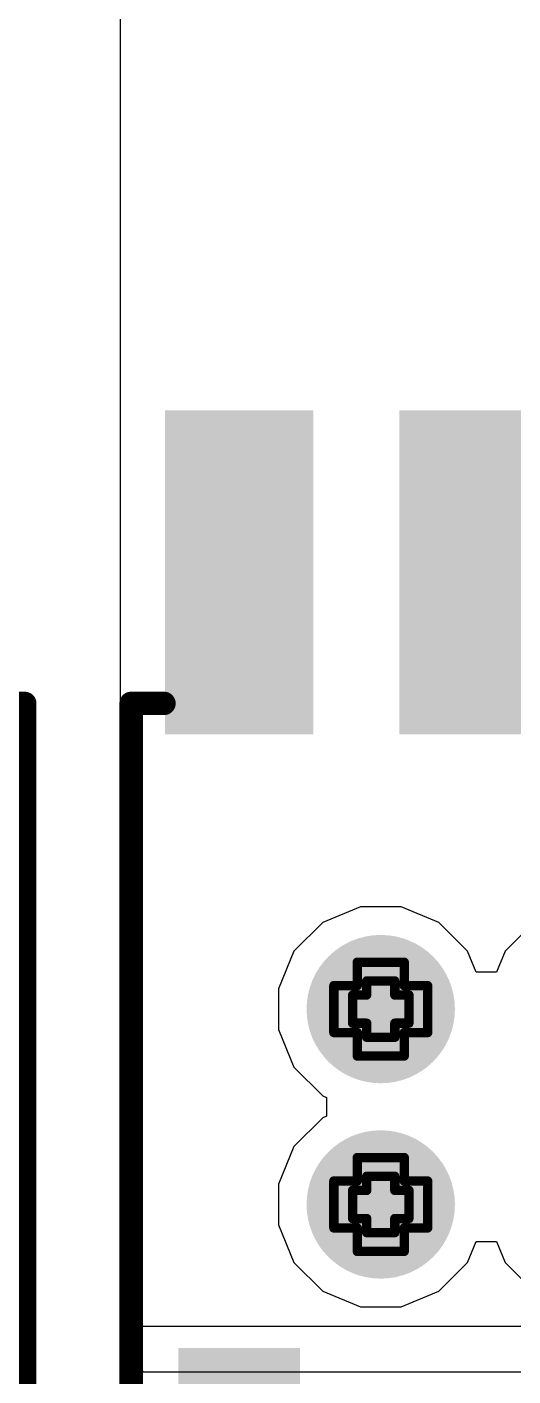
# Model space of a CAD drawing. Header units: inches. Extents: x -4 to 5258, y -4 to 5281.
# Drawn here: x 70.33 to 72.96, y 83.39 to 90.69 of the extents above; entities that cross this region are included whole.
import ezdxf

# ---------------------------------------------------------------- set-up
doc = ezdxf.new("R2010")
doc.units = ezdxf.units.IN
for name, color, linetype in [('Bottom Layer', 5, 'Continuous'), ('Bottom Solder', 6, 'Continuous'), ('Drill Drawing', 1, 'Continuous'), ('Layer 1', 16, 'Continuous'), ('Layer 2', 76, 'Continuous'), ('Top Layer', 1, 'Continuous'), ('Top Overlay', 2, 'Continuous'), ('Top Paste', 8, 'Continuous'), ('Top Solder', 216, 'Continuous'), ('Via Holes', 16, 'Continuous')]:
    doc.layers.add(name, color=color, linetype=linetype)

# ---------------------------------------------------------------- blocks, each defined once
blk = doc.blocks.new('SOIC_8_6')
at = {"layer": 'Top Layer'}
for points in [[(3.475, 2.205), (3.475, 1.605), (1.925, 1.605), (1.925, 2.205)], [(3.475, 0.935), (3.475, 0.335), (1.925, 0.335), (1.925, 0.935)]]:
    blk.add_hatch(color=1, dxfattribs=at).paths.add_polyline_path(points)
at = {"layer": 'Top Overlay'}
blk.add_hatch(color=2, dxfattribs=at).paths.add_polyline_path([(-1.8293, 1.574), (-1.4991, 1.574), (-1.4991, 2.2344), (-1.8293, 2.2344)])
at = {"layer": 'Top Paste'}
for points in [[(3.475, 2.205), (3.475, 1.605), (1.925, 1.605), (1.925, 2.205)], [(3.475, 0.935), (3.475, 0.335), (1.925, 0.335), (1.925, 0.935)]]:
    blk.add_hatch(color=8, dxfattribs=at).paths.add_polyline_path(points)
at = {"layer": 'Top Solder'}
for points in [[(3.5766, 2.3066), (3.5766, 1.5034), (1.8234, 1.5034), (1.8234, 2.3066)], [(3.5766, 1.0366), (3.5766, 0.2334), (1.8234, 0.2334), (1.8234, 1.0366)]]:
    blk.add_hatch(color=216, dxfattribs=at).paths.add_polyline_path(points)
at = {"layer": 'Top Overlay'}
for points in [[(1.9906, 2.4892, 0.127, 0.127, 0), (-1.9906, 2.4892, 0.127, 0.127, 0)], [(1.9906, 2.4892, 0.127, 0.127, 0), (1.9906, 2.3114, 0.127, 0.127, 0)]]:
    blk.add_lwpolyline(points, format="xyseb", dxfattribs=at)
for points in [[(1.9589, 2.4892, 0.0635, 0.0635, 1), (2.0224, 2.4892, 0.0635, 0.0635, 1)], [(1.9589, 2.4892, 0.0635, 0.0635, 1), (2.0224, 2.4892, 0.0635, 0.0635, 1)], [(1.9588, 2.3114, 0.0635, 0.0635, 1), (2.0223, 2.3114, 0.0635, 0.0635, 1)]]:
    blk.add_lwpolyline(points, format="xyseb", close=True, dxfattribs=at)
blk = doc.blocks.new('SOIC_8_8')
at = {"layer": 'Top Overlay'}
for points in [[(1.9906, -2.3114, 0.127, 0.127, 0), (1.9906, -2.4892, 0.127, 0.127, 0)], [(-1.9906, -2.4892, 0.127, 0.127, 0), (1.9906, -2.4892, 0.127, 0.127, 0)]]:
    blk.add_lwpolyline(points, format="xyseb", dxfattribs=at)
blk.add_lwpolyline([(1.9588, -2.4892, 0.0635, 0.0635, 1), (2.0223, -2.4892, 0.0635, 0.0635, 1)], format="xyseb", close=True, dxfattribs=at)
blk.add_lwpolyline([(1.9588, -2.4892, 0.0635, 0.0635, 1), (2.0223, -2.4892, 0.0635, 0.0635, 1)], format="xyseb", close=True, dxfattribs=at)

msp = doc.modelspace()

# ---------------------------------------------------------------- hatches: boundary and pattern name
at = {"layer": 'Bottom Layer'}
h = msp.add_hatch(color=5, dxfattribs=at)
edge = h.paths.add_edge_path()
edge.add_arc((72.2434, 85.3725), 0.3, 0, 360)
h = msp.add_hatch(color=5, dxfattribs=at)
edge = h.paths.add_edge_path()
edge.add_arc((72.2434, 84.3148), 0.3, 0, 360)
at = {"layer": 'Bottom Solder'}
h = msp.add_hatch(color=6, dxfattribs=at)
edge = h.paths.add_edge_path()
edge.add_arc((72.2434, 85.3725), 0.4016, 0, 360)
h = msp.add_hatch(color=6, dxfattribs=at)
edge = h.paths.add_edge_path()
edge.add_arc((72.2434, 84.3148), 0.4016, 0, 360)
at = {"layer": 'Layer 1'}
h = msp.add_hatch(color=16, dxfattribs=at)
edge = h.paths.add_edge_path()
edge.add_arc((72.2434, 85.3725), 0.3, 0, 360)
h = msp.add_hatch(color=16, dxfattribs=at)
edge = h.paths.add_edge_path()
edge.add_arc((72.2434, 84.3148), 0.3, 0, 360)
at = {"layer": 'Layer 2'}
h = msp.add_hatch(color=76, dxfattribs=at)
edge = h.paths.add_edge_path()
edge.add_arc((72.2434, 85.3725), 0.3, 0, 360)
h = msp.add_hatch(color=76, dxfattribs=at)
edge = h.paths.add_edge_path()
edge.add_arc((72.2434, 84.3148), 0.3, 0, 360)
at = {"layer": 'Top Layer'}
h = msp.add_hatch(color=1, dxfattribs=at)
edge = h.paths.add_edge_path()
edge.add_arc((72.2434, 85.3725), 0.3, 0, 360)
h = msp.add_hatch(color=1, dxfattribs=at)
edge = h.paths.add_edge_path()
edge.add_arc((72.2434, 84.3148), 0.3, 0, 360)
at = {"layer": 'Top Solder'}
h = msp.add_hatch(color=216, dxfattribs=at)
edge = h.paths.add_edge_path()
edge.add_arc((72.2434, 85.3725), 0.4016, 0, 360)
h = msp.add_hatch(color=216, dxfattribs=at)
edge = h.paths.add_edge_path()
edge.add_arc((72.2434, 84.3148), 0.4016, 0, 360)
at = {"layer": 'Via Holes'}
h = msp.add_hatch(color=7, dxfattribs=at)
edge = h.paths.add_edge_path()
edge.add_arc((72.2434, 85.3725), 0.15, 0, 360)
h = msp.add_hatch(color=7, dxfattribs=at)
edge = h.paths.add_edge_path()
edge.add_arc((72.2434, 84.3148), 0.15, 0, 360)

# ---------------------------------------------------------------- linework, layer by layer
at = {"layer": 'Bottom Layer'}
for p, q in [((72.1332, 85.9265), (71.9296, 85.8421)), ((72.3536, 85.9265), (72.1332, 85.9265)), ((72.5572, 85.8421), (72.3536, 85.9265)), ((71.9296, 85.8421), (71.7737, 85.6863)), ((72.713, 85.6863), (72.5572, 85.8421)), ((73.0726, 85.8421), (72.9167, 85.6863)), ((71.7737, 85.6863), (71.6894, 85.4827)), ((72.7599, 85.5732), (72.713, 85.6863)), ((72.9167, 85.6863), (72.8699, 85.5732)), ((72.8699, 85.5732), (72.7599, 85.5732)), ((71.6894, 85.4827), (71.6894, 85.2623)), ((71.6894, 85.2623), (71.7737, 85.0586)), ((71.7737, 85.0586), (71.9296, 84.9028)), ((71.9296, 84.9028), (71.9498, 84.8944)), ((71.9498, 84.8944), (71.9498, 84.7928)), ((71.9296, 84.7844), (71.7737, 84.6286)), ((71.9498, 84.7928), (71.9296, 84.7844)), ((71.7737, 84.6286), (71.6894, 84.425)), ((71.6894, 84.425), (71.6894, 84.2046)), ((71.6894, 84.2046), (71.7737, 84.001)), ((72.713, 84.001), (72.7599, 84.1141)), ((72.7599, 84.1141), (72.8699, 84.1141)), ((72.8699, 84.1141), (72.9167, 84.001)), ((71.7737, 84.001), (71.9296, 83.8451)), ((72.5572, 83.8451), (72.713, 84.001)), ((72.9167, 84.001), (73.0726, 83.8451)), ((71.9296, 83.8451), (72.1332, 83.7608)), ((72.3536, 83.7608), (72.5572, 83.8451)), ((72.1332, 83.7608), (72.3536, 83.7608))]:
    msp.add_line(p, q, dxfattribs=at)
at = {"layer": 'Drill Drawing'}
for points in [[(72.1164, 85.4995, 0.0508, 0.0508, 0), (72.1164, 85.6265, 0.0508, 0.0508, 0)], [(72.1164, 85.6265, 0.0508, 0.0508, 0), (72.3704, 85.6265, 0.0508, 0.0508, 0)], [(72.3704, 85.4995, 0.0508, 0.0508, 0), (72.3704, 85.6265, 0.0508, 0.0508, 0)], [(72.1672, 85.4487, 0.0508, 0.0508, 0), (72.1672, 85.5249, 0.0508, 0.0508, 0)], [(72.1672, 85.5249, 0.0508, 0.0508, 0), (72.3196, 85.5249, 0.0508, 0.0508, 0)], [(72.3196, 85.4487, 0.0508, 0.0508, 0), (72.3196, 85.5249, 0.0508, 0.0508, 0)], [(71.9894, 85.2455, 0.0508, 0.0508, 0), (71.9894, 85.4995, 0.0508, 0.0508, 0)], [(71.9894, 85.4995, 0.0508, 0.0508, 0), (72.1164, 85.4995, 0.0508, 0.0508, 0)], [(72.091, 85.2963, 0.0508, 0.0508, 0), (72.091, 85.4487, 0.0508, 0.0508, 0)], [(72.091, 85.4487, 0.0508, 0.0508, 0), (72.1672, 85.4487, 0.0508, 0.0508, 0)], [(72.3196, 85.4487, 0.0508, 0.0508, 0), (72.3958, 85.4487, 0.0508, 0.0508, 0)], [(72.3704, 85.4995, 0.0508, 0.0508, 0), (72.4974, 85.4995, 0.0508, 0.0508, 0)], [(72.3958, 85.2963, 0.0508, 0.0508, 0), (72.3958, 85.4487, 0.0508, 0.0508, 0)], [(72.4974, 85.2455, 0.0508, 0.0508, 0), (72.4974, 85.4995, 0.0508, 0.0508, 0)], [(72.091, 85.2963, 0.0508, 0.0508, 0), (72.1672, 85.2963, 0.0508, 0.0508, 0)], [(72.1672, 85.2201, 0.0508, 0.0508, 0), (72.1672, 85.2963, 0.0508, 0.0508, 0)], [(72.3196, 85.2963, 0.0508, 0.0508, 0), (72.3958, 85.2963, 0.0508, 0.0508, 0)], [(72.3196, 85.2201, 0.0508, 0.0508, 0), (72.3196, 85.2963, 0.0508, 0.0508, 0)], [(71.9894, 85.2455, 0.0508, 0.0508, 0), (72.1164, 85.2455, 0.0508, 0.0508, 0)], [(72.1164, 85.1185, 0.0508, 0.0508, 0), (72.1164, 85.2455, 0.0508, 0.0508, 0)], [(72.1672, 85.2201, 0.0508, 0.0508, 0), (72.3196, 85.2201, 0.0508, 0.0508, 0)], [(72.3704, 85.2455, 0.0508, 0.0508, 0), (72.4974, 85.2455, 0.0508, 0.0508, 0)], [(72.3704, 85.1185, 0.0508, 0.0508, 0), (72.3704, 85.2455, 0.0508, 0.0508, 0)], [(72.1164, 85.1185, 0.0508, 0.0508, 0), (72.3704, 85.1185, 0.0508, 0.0508, 0)], [(72.1164, 84.4418, 0.0508, 0.0508, 0), (72.1164, 84.5688, 0.0508, 0.0508, 0)], [(72.1164, 84.5688, 0.0508, 0.0508, 0), (72.3704, 84.5688, 0.0508, 0.0508, 0)], [(72.3704, 84.4418, 0.0508, 0.0508, 0), (72.3704, 84.5688, 0.0508, 0.0508, 0)], [(71.9894, 84.1878, 0.0508, 0.0508, 0), (71.9894, 84.4418, 0.0508, 0.0508, 0)], [(71.9894, 84.4418, 0.0508, 0.0508, 0), (72.1164, 84.4418, 0.0508, 0.0508, 0)], [(72.1672, 84.391, 0.0508, 0.0508, 0), (72.1672, 84.4672, 0.0508, 0.0508, 0)], [(72.1672, 84.4672, 0.0508, 0.0508, 0), (72.3196, 84.4672, 0.0508, 0.0508, 0)], [(72.3196, 84.391, 0.0508, 0.0508, 0), (72.3196, 84.4672, 0.0508, 0.0508, 0)], [(72.3704, 84.4418, 0.0508, 0.0508, 0), (72.4974, 84.4418, 0.0508, 0.0508, 0)], [(72.4974, 84.1878, 0.0508, 0.0508, 0), (72.4974, 84.4418, 0.0508, 0.0508, 0)], [(72.091, 84.2386, 0.0508, 0.0508, 0), (72.091, 84.391, 0.0508, 0.0508, 0)], [(72.091, 84.391, 0.0508, 0.0508, 0), (72.1672, 84.391, 0.0508, 0.0508, 0)], [(72.3196, 84.391, 0.0508, 0.0508, 0), (72.3958, 84.391, 0.0508, 0.0508, 0)], [(72.3958, 84.2386, 0.0508, 0.0508, 0), (72.3958, 84.391, 0.0508, 0.0508, 0)], [(72.091, 84.2386, 0.0508, 0.0508, 0), (72.1672, 84.2386, 0.0508, 0.0508, 0)], [(72.1672, 84.1624, 0.0508, 0.0508, 0), (72.1672, 84.2386, 0.0508, 0.0508, 0)], [(72.3196, 84.2386, 0.0508, 0.0508, 0), (72.3958, 84.2386, 0.0508, 0.0508, 0)], [(72.3196, 84.1624, 0.0508, 0.0508, 0), (72.3196, 84.2386, 0.0508, 0.0508, 0)], [(71.9894, 84.1878, 0.0508, 0.0508, 0), (72.1164, 84.1878, 0.0508, 0.0508, 0)], [(72.1164, 84.0608, 0.0508, 0.0508, 0), (72.1164, 84.1878, 0.0508, 0.0508, 0)], [(72.1672, 84.1624, 0.0508, 0.0508, 0), (72.3196, 84.1624, 0.0508, 0.0508, 0)], [(72.3704, 84.1878, 0.0508, 0.0508, 0), (72.4974, 84.1878, 0.0508, 0.0508, 0)], [(72.3704, 84.0608, 0.0508, 0.0508, 0), (72.3704, 84.1878, 0.0508, 0.0508, 0)], [(72.1164, 84.0608, 0.0508, 0.0508, 0), (72.3704, 84.0608, 0.0508, 0.0508, 0)]]:
    msp.add_lwpolyline(points, format="xyseb", dxfattribs=at)
for points in [[(72.1037, 85.6265, 0.0254, 0.0254, 1), (72.1291, 85.6265, 0.0254, 0.0254, 1)], [(72.1037, 85.6265, 0.0254, 0.0254, 1), (72.1291, 85.6265, 0.0254, 0.0254, 1)], [(72.3577, 85.6265, 0.0254, 0.0254, 1), (72.3831, 85.6265, 0.0254, 0.0254, 1)], [(72.3577, 85.6265, 0.0254, 0.0254, 1), (72.3831, 85.6265, 0.0254, 0.0254, 1)], [(72.1545, 85.5249, 0.0254, 0.0254, 1), (72.1799, 85.5249, 0.0254, 0.0254, 1)], [(72.1545, 85.5249, 0.0254, 0.0254, 1), (72.1799, 85.5249, 0.0254, 0.0254, 1)], [(72.3069, 85.5249, 0.0254, 0.0254, 1), (72.3323, 85.5249, 0.0254, 0.0254, 1)], [(72.3069, 85.5249, 0.0254, 0.0254, 1), (72.3323, 85.5249, 0.0254, 0.0254, 1)], [(71.9767, 85.4995, 0.0254, 0.0254, 1), (72.0021, 85.4995, 0.0254, 0.0254, 1)], [(71.9767, 85.4995, 0.0254, 0.0254, 1), (72.0021, 85.4995, 0.0254, 0.0254, 1)], [(72.0783, 85.4487, 0.0254, 0.0254, 1), (72.1037, 85.4487, 0.0254, 0.0254, 1)], [(72.0783, 85.4487, 0.0254, 0.0254, 1), (72.1037, 85.4487, 0.0254, 0.0254, 1)], [(72.1037, 85.4995, 0.0254, 0.0254, 1), (72.1291, 85.4995, 0.0254, 0.0254, 1)], [(72.1037, 85.4995, 0.0254, 0.0254, 1), (72.1291, 85.4995, 0.0254, 0.0254, 1)], [(72.1545, 85.4487, 0.0254, 0.0254, 1), (72.1799, 85.4487, 0.0254, 0.0254, 1)], [(72.1545, 85.4487, 0.0254, 0.0254, 1), (72.1799, 85.4487, 0.0254, 0.0254, 1)], [(72.3069, 85.4487, 0.0254, 0.0254, 1), (72.3323, 85.4487, 0.0254, 0.0254, 1)], [(72.3069, 85.4487, 0.0254, 0.0254, 1), (72.3323, 85.4487, 0.0254, 0.0254, 1)], [(72.3577, 85.4995, 0.0254, 0.0254, 1), (72.3831, 85.4995, 0.0254, 0.0254, 1)], [(72.3577, 85.4995, 0.0254, 0.0254, 1), (72.3831, 85.4995, 0.0254, 0.0254, 1)], [(72.3831, 85.4487, 0.0254, 0.0254, 1), (72.4085, 85.4487, 0.0254, 0.0254, 1)], [(72.3831, 85.4487, 0.0254, 0.0254, 1), (72.4085, 85.4487, 0.0254, 0.0254, 1)], [(72.4847, 85.4995, 0.0254, 0.0254, 1), (72.5101, 85.4995, 0.0254, 0.0254, 1)], [(72.4847, 85.4995, 0.0254, 0.0254, 1), (72.5101, 85.4995, 0.0254, 0.0254, 1)], [(72.0783, 85.2963, 0.0254, 0.0254, 1), (72.1037, 85.2963, 0.0254, 0.0254, 1)], [(72.0783, 85.2963, 0.0254, 0.0254, 1), (72.1037, 85.2963, 0.0254, 0.0254, 1)], [(72.1545, 85.2963, 0.0254, 0.0254, 1), (72.1799, 85.2963, 0.0254, 0.0254, 1)], [(72.1545, 85.2963, 0.0254, 0.0254, 1), (72.1799, 85.2963, 0.0254, 0.0254, 1)], [(72.3069, 85.2963, 0.0254, 0.0254, 1), (72.3323, 85.2963, 0.0254, 0.0254, 1)], [(72.3069, 85.2963, 0.0254, 0.0254, 1), (72.3323, 85.2963, 0.0254, 0.0254, 1)], [(72.3831, 85.2963, 0.0254, 0.0254, 1), (72.4085, 85.2963, 0.0254, 0.0254, 1)], [(72.3831, 85.2963, 0.0254, 0.0254, 1), (72.4085, 85.2963, 0.0254, 0.0254, 1)], [(71.9767, 85.2455, 0.0254, 0.0254, 1), (72.0021, 85.2455, 0.0254, 0.0254, 1)], [(71.9767, 85.2455, 0.0254, 0.0254, 1), (72.0021, 85.2455, 0.0254, 0.0254, 1)], [(72.1037, 85.2455, 0.0254, 0.0254, 1), (72.1291, 85.2455, 0.0254, 0.0254, 1)], [(72.1037, 85.2455, 0.0254, 0.0254, 1), (72.1291, 85.2455, 0.0254, 0.0254, 1)], [(72.1545, 85.2201, 0.0254, 0.0254, 1), (72.1799, 85.2201, 0.0254, 0.0254, 1)], [(72.1545, 85.2201, 0.0254, 0.0254, 1), (72.1799, 85.2201, 0.0254, 0.0254, 1)], [(72.3069, 85.2201, 0.0254, 0.0254, 1), (72.3323, 85.2201, 0.0254, 0.0254, 1)], [(72.3069, 85.2201, 0.0254, 0.0254, 1), (72.3323, 85.2201, 0.0254, 0.0254, 1)], [(72.3577, 85.2455, 0.0254, 0.0254, 1), (72.3831, 85.2455, 0.0254, 0.0254, 1)], [(72.3577, 85.2455, 0.0254, 0.0254, 1), (72.3831, 85.2455, 0.0254, 0.0254, 1)], [(72.4847, 85.2455, 0.0254, 0.0254, 1), (72.5101, 85.2455, 0.0254, 0.0254, 1)], [(72.4847, 85.2455, 0.0254, 0.0254, 1), (72.5101, 85.2455, 0.0254, 0.0254, 1)], [(72.1037, 85.1185, 0.0254, 0.0254, 1), (72.1291, 85.1185, 0.0254, 0.0254, 1)], [(72.1037, 85.1185, 0.0254, 0.0254, 1), (72.1291, 85.1185, 0.0254, 0.0254, 1)], [(72.3577, 85.1185, 0.0254, 0.0254, 1), (72.3831, 85.1185, 0.0254, 0.0254, 1)], [(72.3577, 85.1185, 0.0254, 0.0254, 1), (72.3831, 85.1185, 0.0254, 0.0254, 1)], [(72.1037, 84.5688, 0.0254, 0.0254, 1), (72.1291, 84.5688, 0.0254, 0.0254, 1)], [(72.1037, 84.5688, 0.0254, 0.0254, 1), (72.1291, 84.5688, 0.0254, 0.0254, 1)], [(72.3577, 84.5688, 0.0254, 0.0254, 1), (72.3831, 84.5688, 0.0254, 0.0254, 1)], [(72.3577, 84.5688, 0.0254, 0.0254, 1), (72.3831, 84.5688, 0.0254, 0.0254, 1)], [(71.9767, 84.4418, 0.0254, 0.0254, 1), (72.0021, 84.4418, 0.0254, 0.0254, 1)], [(71.9767, 84.4418, 0.0254, 0.0254, 1), (72.0021, 84.4418, 0.0254, 0.0254, 1)], [(72.1037, 84.4418, 0.0254, 0.0254, 1), (72.1291, 84.4418, 0.0254, 0.0254, 1)], [(72.1037, 84.4418, 0.0254, 0.0254, 1), (72.1291, 84.4418, 0.0254, 0.0254, 1)], [(72.1545, 84.4672, 0.0254, 0.0254, 1), (72.1799, 84.4672, 0.0254, 0.0254, 1)], [(72.1545, 84.4672, 0.0254, 0.0254, 1), (72.1799, 84.4672, 0.0254, 0.0254, 1)], [(72.3069, 84.4672, 0.0254, 0.0254, 1), (72.3323, 84.4672, 0.0254, 0.0254, 1)], [(72.3069, 84.4672, 0.0254, 0.0254, 1), (72.3323, 84.4672, 0.0254, 0.0254, 1)], [(72.3577, 84.4418, 0.0254, 0.0254, 1), (72.3831, 84.4418, 0.0254, 0.0254, 1)], [(72.3577, 84.4418, 0.0254, 0.0254, 1), (72.3831, 84.4418, 0.0254, 0.0254, 1)], [(72.4847, 84.4418, 0.0254, 0.0254, 1), (72.5101, 84.4418, 0.0254, 0.0254, 1)], [(72.4847, 84.4418, 0.0254, 0.0254, 1), (72.5101, 84.4418, 0.0254, 0.0254, 1)], [(72.0783, 84.391, 0.0254, 0.0254, 1), (72.1037, 84.391, 0.0254, 0.0254, 1)], [(72.0783, 84.391, 0.0254, 0.0254, 1), (72.1037, 84.391, 0.0254, 0.0254, 1)], [(72.1545, 84.391, 0.0254, 0.0254, 1), (72.1799, 84.391, 0.0254, 0.0254, 1)], [(72.1545, 84.391, 0.0254, 0.0254, 1), (72.1799, 84.391, 0.0254, 0.0254, 1)], [(72.3069, 84.391, 0.0254, 0.0254, 1), (72.3323, 84.391, 0.0254, 0.0254, 1)], [(72.3069, 84.391, 0.0254, 0.0254, 1), (72.3323, 84.391, 0.0254, 0.0254, 1)], [(72.3831, 84.391, 0.0254, 0.0254, 1), (72.4085, 84.391, 0.0254, 0.0254, 1)], [(72.3831, 84.391, 0.0254, 0.0254, 1), (72.4085, 84.391, 0.0254, 0.0254, 1)], [(72.0783, 84.2386, 0.0254, 0.0254, 1), (72.1037, 84.2386, 0.0254, 0.0254, 1)], [(72.0783, 84.2386, 0.0254, 0.0254, 1), (72.1037, 84.2386, 0.0254, 0.0254, 1)], [(72.1545, 84.2386, 0.0254, 0.0254, 1), (72.1799, 84.2386, 0.0254, 0.0254, 1)], [(72.1545, 84.2386, 0.0254, 0.0254, 1), (72.1799, 84.2386, 0.0254, 0.0254, 1)], [(72.3069, 84.2386, 0.0254, 0.0254, 1), (72.3323, 84.2386, 0.0254, 0.0254, 1)], [(72.3069, 84.2386, 0.0254, 0.0254, 1), (72.3323, 84.2386, 0.0254, 0.0254, 1)], [(72.3831, 84.2386, 0.0254, 0.0254, 1), (72.4085, 84.2386, 0.0254, 0.0254, 1)], [(72.3831, 84.2386, 0.0254, 0.0254, 1), (72.4085, 84.2386, 0.0254, 0.0254, 1)], [(71.9767, 84.1878, 0.0254, 0.0254, 1), (72.0021, 84.1878, 0.0254, 0.0254, 1)], [(71.9767, 84.1878, 0.0254, 0.0254, 1), (72.0021, 84.1878, 0.0254, 0.0254, 1)], [(72.1037, 84.1878, 0.0254, 0.0254, 1), (72.1291, 84.1878, 0.0254, 0.0254, 1)], [(72.1037, 84.1878, 0.0254, 0.0254, 1), (72.1291, 84.1878, 0.0254, 0.0254, 1)], [(72.1545, 84.1624, 0.0254, 0.0254, 1), (72.1799, 84.1624, 0.0254, 0.0254, 1)], [(72.1545, 84.1624, 0.0254, 0.0254, 1), (72.1799, 84.1624, 0.0254, 0.0254, 1)], [(72.3069, 84.1624, 0.0254, 0.0254, 1), (72.3323, 84.1624, 0.0254, 0.0254, 1)], [(72.3069, 84.1624, 0.0254, 0.0254, 1), (72.3323, 84.1624, 0.0254, 0.0254, 1)], [(72.3577, 84.1878, 0.0254, 0.0254, 1), (72.3831, 84.1878, 0.0254, 0.0254, 1)], [(72.3577, 84.1878, 0.0254, 0.0254, 1), (72.3831, 84.1878, 0.0254, 0.0254, 1)], [(72.4847, 84.1878, 0.0254, 0.0254, 1), (72.5101, 84.1878, 0.0254, 0.0254, 1)], [(72.4847, 84.1878, 0.0254, 0.0254, 1), (72.5101, 84.1878, 0.0254, 0.0254, 1)], [(72.1037, 84.0608, 0.0254, 0.0254, 1), (72.1291, 84.0608, 0.0254, 0.0254, 1)], [(72.1037, 84.0608, 0.0254, 0.0254, 1), (72.1291, 84.0608, 0.0254, 0.0254, 1)], [(72.3577, 84.0608, 0.0254, 0.0254, 1), (72.3831, 84.0608, 0.0254, 0.0254, 1)], [(72.3577, 84.0608, 0.0254, 0.0254, 1), (72.3831, 84.0608, 0.0254, 0.0254, 1)]]:
    msp.add_lwpolyline(points, format="xyseb", close=True, dxfattribs=at)
at = {"layer": 'Layer 1'}
for p, q in [((72.1332, 85.9265), (71.9296, 85.8421)), ((72.3536, 85.9265), (72.1332, 85.9265)), ((72.5572, 85.8421), (72.3536, 85.9265)), ((71.9296, 85.8421), (71.7737, 85.6863)), ((72.713, 85.6863), (72.5572, 85.8421)), ((73.0726, 85.8421), (72.9167, 85.6863)), ((71.7737, 85.6863), (71.6894, 85.4827)), ((72.7599, 85.5732), (72.713, 85.6863)), ((72.9167, 85.6863), (72.8699, 85.5732)), ((72.8699, 85.5732), (72.7599, 85.5732)), ((71.6894, 85.4827), (71.6894, 85.2623)), ((71.6894, 85.2623), (71.7737, 85.0586)), ((71.7737, 85.0586), (71.9296, 84.9028)), ((71.9296, 84.9028), (71.9498, 84.8944)), ((71.9498, 84.8944), (71.9498, 84.7928)), ((71.9296, 84.7844), (71.7737, 84.6286)), ((71.9498, 84.7928), (71.9296, 84.7844)), ((71.7737, 84.6286), (71.6894, 84.425)), ((71.6894, 84.425), (71.6894, 84.2046)), ((71.6894, 84.2046), (71.7737, 84.001)), ((72.713, 84.001), (72.7599, 84.1141)), ((72.7599, 84.1141), (72.8699, 84.1141)), ((72.8699, 84.1141), (72.9167, 84.001)), ((71.7737, 84.001), (71.9296, 83.8451)), ((72.5572, 83.8451), (72.713, 84.001)), ((72.9167, 84.001), (73.0726, 83.8451)), ((71.9296, 83.8451), (72.1332, 83.7608)), ((72.3536, 83.7608), (72.5572, 83.8451)), ((72.1332, 83.7608), (72.3536, 83.7608))]:
    msp.add_line(p, q, dxfattribs=at)
at = {"layer": 'Layer 2'}
for p, q in [((70.834, 83.533), (70.834, 96.2691)), ((70.961, 83.406), (70.834, 83.533)), ((73.3088, 83.406), (70.961, 83.406))]:
    msp.add_line(p, q, dxfattribs=at)
at = {"layer": 'Top Layer'}
for p, q in [((70.834, 83.6534), (70.834, 96.2691)), ((73.3088, 83.6534), (70.834, 83.6534))]:
    msp.add_line(p, q, dxfattribs=at)

# ---------------------------------------------------------------- block references
at = {"rotation": 90}
for name, p in [('SOIC_8_8', (67.8268, 85.037)), ('SOIC_8_6', (73.381, 85.037))]:
    msp.add_blockref(name, p, dxfattribs=at)

doc.saveas('drawing.dxf')
